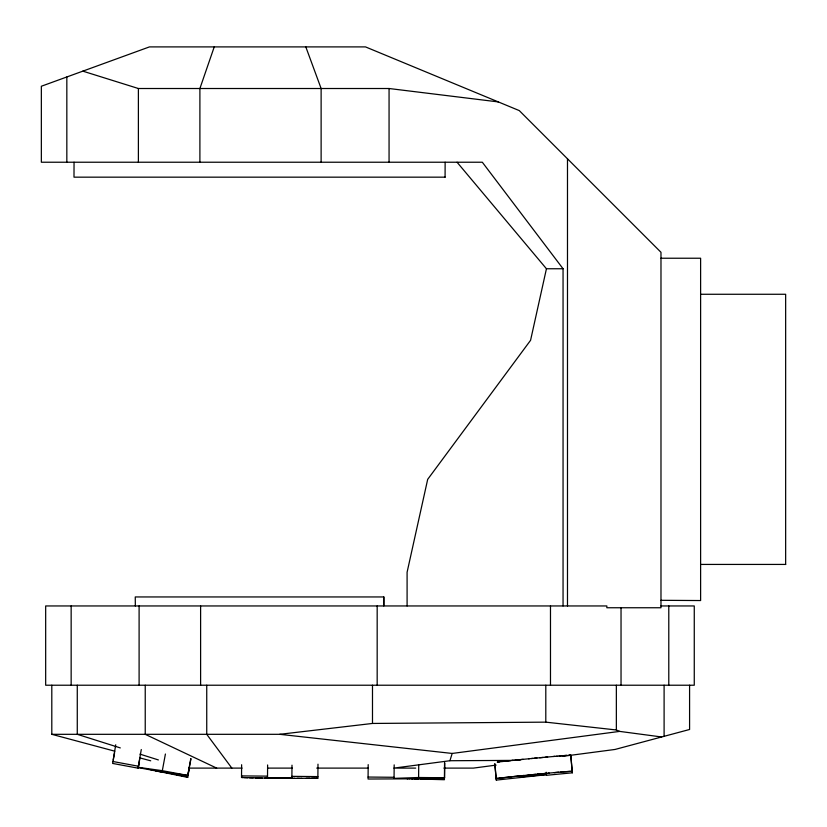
<?xml version="1.0" encoding="UTF-8"?>
<svg xmlns="http://www.w3.org/2000/svg" width="827" height="827" viewBox="0 0 827 827"><rect width="100%" height="100%" fill="white"/><g stroke="black" fill="none" stroke-linecap="round" stroke-linejoin="round"><path stroke-width="1.24" d="M74.048 162.226L73.996 177.164L445.133 177.164M445.081 177.164L445.133 162.226M115.728 744.786L112.617 763.435L138.171 768.18L139.05 763.414M138.171 768.18L139.949 757.77M141.283 749.531L138.181 767.291L162.319 770.681L187.863 775.426L190.954 758.762M160.056 771.725L187.688 777.37L189.466 767.332M187.688 777.37L185.91 776.408M243.128 777.587L241.515 777.452L241.629 764.727M275.753 777.897L267.503 777.68L267.617 764.965M290.515 777.959L291.879 777.907L291.993 765.182M316.245 778.259L317.868 778.145L317.992 764.179M368.191 764.634L368.067 779.024L409.841 778.838M394.179 764.872L394.055 778.372L418.607 777.504L444.585 777.742L444.719 762.845M416.312 778.951L444.419 779.716L444.564 762.845M418.607 777.504L418.72 765.089M546.213 772.242L546.451 774.713L496.303 780.099L494.897 763.724M533.229 774.868L522.395 776.026L522.188 776.791L546.451 774.454L546.451 773.741L542.739 774M546.451 774.713L546.44 775.292L572.315 772.811L570.785 755.196L569.172 755.216M113.278 759.858L114.602 752.715M162.319 770.681L165.41 754.017M187.708 775.395L190.799 758.731M457.052 162.226L546.44 268.754L530.572 340.31L427.683 479.36L407.091 572.263L407.091 605.953M415.702 768.107L393.91 768.107L449.919 760.726L452.183 753.449L619.65 731.399L661.621 736.971M214.234 46.901L199.896 88.51L199.896 162.226M291.838 777.918L291.362 777.938M317.868 778.145L300.573 778.362M497.937 778.269L496.324 778.548L519.459 775.922M496.117 765.109L473.385 768.107L443.903 768.107M563.146 756.281L615.061 749.448L689.584 729.486L689.584 685.221M497.285 762.081L499.642 761.801M498.826 778.155L512.213 776.667M497.451 762.07L512.988 760.354M523.046 775.933L529.859 775.199M51.801 685.221L51.801 734.314L279.722 734.314L372.491 723.449L545.799 722.147L616.353 729.972L619.65 731.399M502.702 761.45L510.672 760.602M517.919 759.858L511.985 760.458M513.526 776.532L538.48 774.062M515.335 760.116L529.373 758.721M520.338 775.829L523.873 775.478M520.514 759.589L523.171 759.331M530.407 775.147L531.254 775.064M528.629 758.793L532.784 758.39M533.001 774.889L534.325 774.765M534.17 758.256L536.94 757.997M531.399 758.524L554.896 756.354M532.939 774.599L535.71 774.33M533.88 774.806L539.07 774.32M539.7 757.739L543.246 757.408M537.746 774.134L549.19 773.069M535.41 774.661L536.527 774.558M545.055 757.243L547.65 757.005M543.939 773.555L546.595 773.307M537.395 774.475L538.243 774.392M548.311 773.152L561.202 772.015M538.791 774.351L542.088 774.051M554.121 772.625L558.638 772.232M540.641 774.175L541.385 774.113M553.583 756.467L557.098 756.167M556.736 756.198L566.536 755.392M541.974 774.062L545.603 773.772M559.166 755.992L567.188 755.351M560.706 772.056L572.325 771.26L570.713 771.291M562.629 771.891L569.824 771.343M568.118 755.289L570.785 755.196L572.315 772.811M444.585 777.742L420.064 778.672L422.328 778.693M291.073 777.949L273.334 777.856M315.345 778.279L311.521 778.331M449.919 760.726L520.007 760.354M309.898 778.341L306.186 778.352M82.824 71.143L138.388 88.51L389.062 88.51L498.319 101.917M660.98 258.231L700.614 258.231L700.614 600.547L660.98 600.309M546.44 268.754L563.053 268.754L563.053 605.953M700.614 294.267L785.65 294.267L785.65 564.51M700.614 564.428L785.65 564.428M660.98 605.953L694.266 605.953L694.266 685.221L45.671 685.221L45.671 605.953L606.842 605.953L606.842 607.752L660.98 607.752L660.98 252.287L519.284 110.601L365.503 46.901L149.449 46.901L41.35 86.246L41.35 162.226L482.317 162.226L563.053 268.754M189.187 768.107L242.115 768.107M267.845 768.107L292.282 768.107M316.731 768.107L368.18 768.107M293.74 778.341L301.896 778.362M285.263 777.969L286.039 777.969M297.141 778.352L299.57 778.352M282.772 777.959L283.62 777.969M294.619 778.341L269.178 778.124M289.336 778.31L292.014 778.331M279.681 778.238L283.113 778.269M241.525 775.902L267.514 776.139M291.89 776.357L317.878 776.594M368.077 777.049L394.065 777.287M407.153 778.807L408.062 778.817M279.237 777.928L280.136 777.938M275.505 778.197L278.285 778.228M422.028 778.693L424.633 778.714M423.962 778.714L431.436 778.817M409.592 778.838L413.107 778.889M270.026 778.135L259.802 777.99M264.754 778.073L267.359 778.104M427.735 778.755L429.533 778.786M411.536 778.858L412.342 778.869M431.28 778.807L433.565 778.848M262.149 778.031L255.264 777.918M432.945 778.838L444.419 779.199L442.6 779.065M412.911 778.879L415.702 778.941M258.799 777.98L241.515 777.452M434.526 778.869L437.411 778.92M414.534 778.91L418.431 779.055M253.186 777.876L249.465 777.793M438.692 778.951L441.814 779.044M269.519 777.783L268.299 777.742M247.852 777.752L244.027 777.628M279.722 734.314L452.183 753.449M187.863 775.426L163.746 772.098L171.282 773.514M112.637 761.45L138.192 766.195M138.171 767.601L151.238 770.03M151.052 769.999L153.688 770.485M165.679 772.459L167.581 772.811M151.941 770.164L152.819 770.33M168.232 772.935L173.06 773.855M153.46 770.444L162.144 772.191M172.75 773.793L187.698 776.853M155.352 770.805L156.913 771.105M174.766 774.186L179.428 775.085M157.709 771.26L159.456 771.612M180.793 775.354L185.062 776.222M51.801 734.314L114.86 751.205M139.587 757.832L150.71 760.809M120.287 747.908L77.273 734.314L77.273 685.221M139.949 754.121L158.381 759.941M216.664 768.107L145.232 734.314L145.232 685.221M231.829 768.107L206.74 734.314L206.74 685.221M305.814 46.901L321.124 88.51L321.124 162.226M494.763 764.034L496.303 780.099M135.339 605.953L135.256 596.949L383.883 596.949L383.8 605.953L383.738 596.949M668.785 605.953L668.785 685.221M664.102 685.221L664.102 736.309M621.036 607.752L621.036 685.221M616.353 685.221L616.353 729.972M567.487 158.805L567.487 605.953M550.482 605.953L550.482 685.221M545.799 685.221L545.799 722.147M389.062 88.51L389.062 162.226M377.174 605.953L377.174 685.221M372.491 685.221L372.491 723.449M200.61 605.953L200.61 685.221M139.101 605.953L139.101 685.221M138.388 88.51L138.388 162.226M71.153 605.953L71.153 685.221M66.832 76.973L66.832 162.226"/></g></svg>
